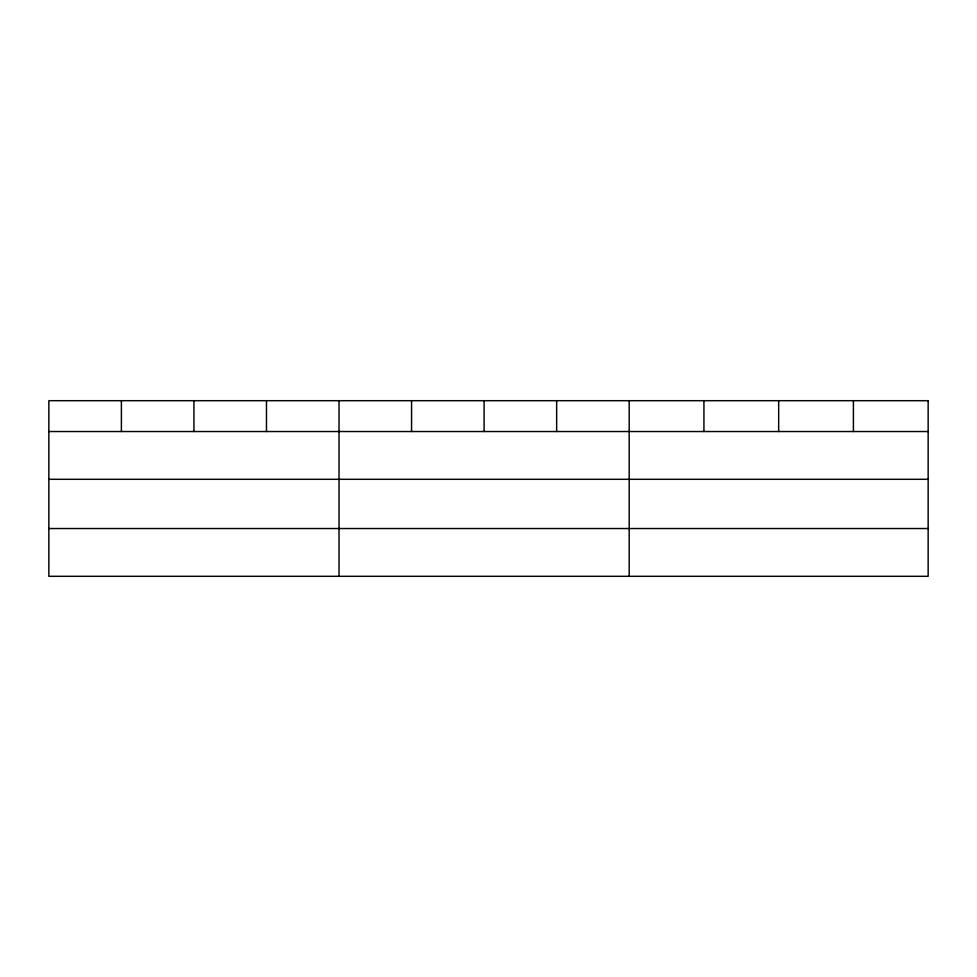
<?xml version="1.0" encoding="UTF-8"?>
<svg xmlns="http://www.w3.org/2000/svg" width="977" height="977" viewBox="0 0 977 977"><rect width="100%" height="100%" fill="white"/><g stroke="black" fill="none" stroke-linecap="round" stroke-linejoin="round"><path stroke-width="1.47" d="M48.85 431.529L928.15 431.529M48.85 479.304L928.15 479.304M48.85 528.533L928.15 528.533M853.409 400.692L853.409 431.529M778.669 400.692L778.669 431.529M703.928 400.692L703.928 431.529M629.188 400.692L629.188 576.308M556.646 400.692L556.646 431.529M484.103 400.692L484.103 431.529M411.561 400.692L411.561 431.529M339.019 400.692L339.019 576.308M266.477 400.692L266.477 431.529M193.935 400.692L193.935 431.529M121.392 400.692L121.392 431.529M928.15 400.692L48.85 400.692L48.85 576.308L928.15 576.308L928.15 400.692"/></g></svg>
